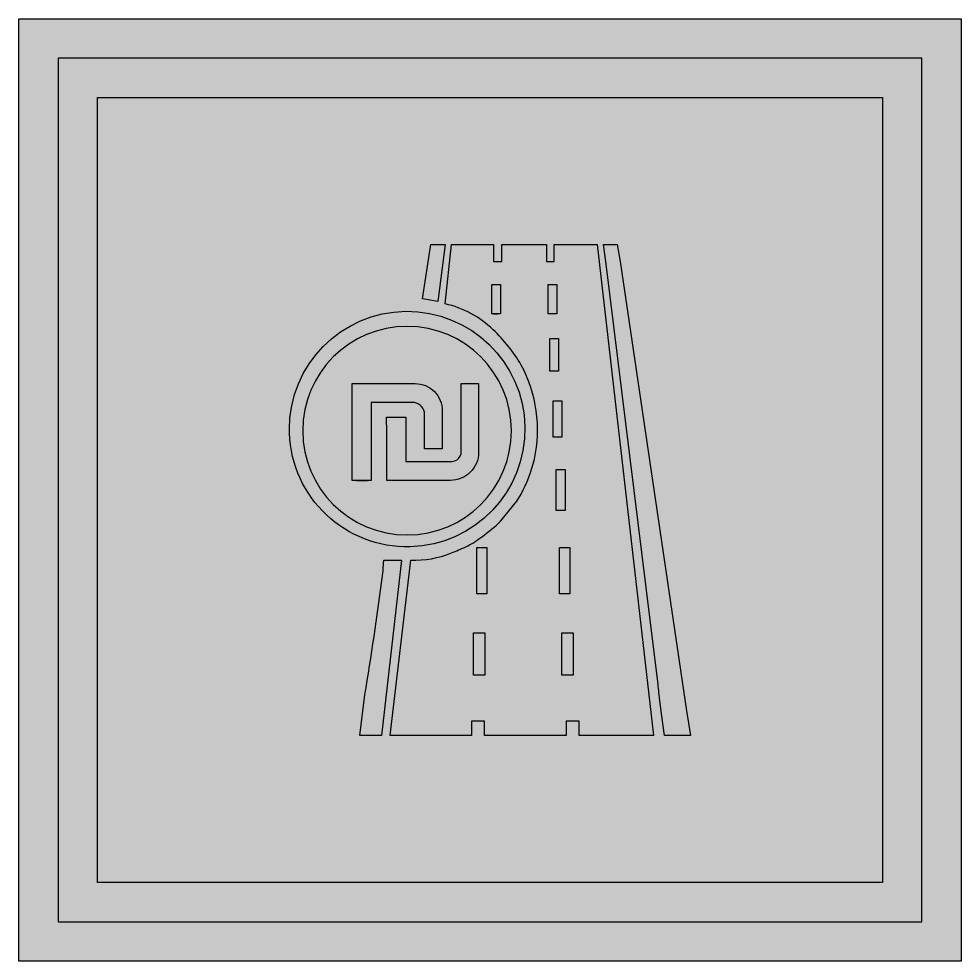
# Model space of a CAD drawing. Extents: x 0 to 14350, y 0 to 5060.
# Drawn here: x 4425 to 6345, y 1570 to 3490 of the extents above; entities that cross this region are included whole.
import ezdxf

# ---------------------------------------------------------------- set-up
doc = ezdxf.new("R2010")
doc.units = 0
doc.header["$MEASUREMENT"] = 0

msp = doc.modelspace()

# ---------------------------------------------------------------- hatches: boundary and pattern name
h = msp.add_hatch(color=5)
h.paths.add_polyline_path([(4425, 1570), (4425, 3490), (6345, 3490), (6345, 1570)])
h.paths.add_polyline_path([(4505, 1650), (6265, 1650), (6265, 3410), (4505, 3410)], flags=16)
h.paths.add_polyline_path([(4585, 1730), (4585, 3330), (6185, 3330), (6185, 1730)], flags=0)
h.paths.add_polyline_path([(5247.59, 2919.43), (5264.4, 3029.99), (5293.82, 3030), (5278.82, 2914)], flags=0)
edge = h.paths.add_edge_path(flags=0)
edge.add_line((5744.86, 2030), (5740.86, 2030))
edge.add_line((5740.86, 2030), (5735.08, 2069.45))
edge.add_line((5735.08, 2069.45), (5730.41, 2106.13))
edge.add_arc((6289.542263368881, 2173.704474112184), 563.2008500451205, 185.825511543816, 186.8911159823319, ccw=False)
edge.add_arc((5169.565988931767, 2064.068921379574), 562.1382448624335, 5.355896340768184, 7.144164458849204)
edge.add_line((5727.34, 2133.98), (5621.07, 2995.32))
edge.add_line((5621.07, 2995.32), (5616.46, 3030))
edge.add_line((5616.46, 3030), (5644.09, 3030))
edge.add_line((5644.09, 3030), (5650.22, 2995.32))
edge.add_line((5650.22, 2995.32), (5785.27, 2079.79))
edge.add_line((5785.27, 2079.79), (5793.71, 2030))
edge.add_line((5793.71, 2030), (5761.48, 2030))
edge.add_line((5761.48, 2030), (5758.79, 2030))
edge.add_line((5758.79, 2030), (5744.86, 2030))
edge = h.paths.add_edge_path(flags=0)
edge.add_line((5204.8, 2386.73), (5163.65, 2030))
edge.add_line((5163.65, 2030), (5119.95, 2030))
edge.add_line((5119.95, 2030), (5130.13, 2112.94))
edge.add_arc((5536.573283276822, 2049.360949148601), 411.385996635772, 169.0847051549172, 171.1093936550067, ccw=False)
edge.add_arc((-1497.763771540447, 3205.366248175633), 6717.47234069763, 350.7644961358771, 352.8177638003751)
edge.add_arc((4904.039883553667, 2392.041077999208), 264.2951398366399, 354.2387004018388, 357.3388317705064)
edge.add_arc((5227.019465741742, 2377.940759566479), 58.99783055698006, 171.4324310743017, 178.2232472755034, ccw=False)
edge.add_line((5168.68, 2386.73), (5204.8, 2386.73))
edge = h.paths.add_edge_path(flags=0)
edge.add_line((5347.52, 2058.67), (5347.52, 2036.37))
edge.add_line((5347.52, 2036.37), (5347.52, 2030.03))
edge.add_line((5347.52, 2030.03), (5295.72, 2030))
edge.add_line((5295.72, 2030), (5181.78, 2030))
edge.add_line((5181.78, 2030), (5223.59, 2386.98))
edge.add_arc((5230.16810347636, 2589.860797285476), 202.9874118080629, 268.1429214623224, 292.0796228508016)
edge.add_arc((5152.210242055088, 2789.412667198915), 417.2177648514689, 291.6992376824809, 293.8695850579968)
edge.add_arc((5489.597667987862, 2032.803270148286), 411.2107011177628, 112.6243490127766, 114.19891997516109, ccw=False)
edge.add_arc((5279.728999957454, 2535.474181436814), 133.5124160991246, 292.773402000395, 308.0940285883171)
edge.add_arc((5162.14484643298, 2724.249014226495), 355.4283424262811, 304.2340743680947, 312.6929782348149)
edge.add_arc((5337.232030115313, 2525.443485999617), 90.7916236653071, 316.5550832157854, 320.1943427284206)
edge.add_line((5406.98, 2467.32), (5439.98, 2506.99))
edge.add_line((5439.98, 2506.99), (5448.42, 2521.49))
edge.add_arc((5145.267088261839, 2678.054787305609), 341.1952820883902, 332.6856892713259, 345.5439983358185)
edge.add_arc((5199.019638262761, 2651.912648906293), 282.8687741321124, 347.9542477313815, 387.990481410371)
edge.add_arc((5162.522785205503, 2614.778035441497), 332.8932611694658, 30.6871236063673, 46.59753335878039)
edge.add_arc((5249.916080405097, 2711.024481118528), 202.9334446205716, 45.85282622995287, 77.6211194398619)
edge.add_line((5293.42, 2909.24), (5306.47, 3030))
edge.add_line((5306.47, 3030), (5374.76, 3030))
edge.add_line((5374.76, 3030), (5392.4, 3030))
edge.add_line((5392.4, 3030), (5392.4, 2995.28))
edge.add_line((5392.4, 2995.28), (5409.28, 2995.28))
edge.add_line((5409.28, 2995.28), (5409.28, 3030))
edge.add_line((5409.28, 3030), (5426.93, 3030))
edge.add_line((5426.93, 3030), (5476.81, 3030))
edge.add_line((5476.81, 3030), (5499.83, 3030))
edge.add_line((5499.83, 3030), (5499.83, 2995.28))
edge.add_line((5499.83, 2995.28), (5515.56, 2995.28))
edge.add_line((5515.56, 2995.28), (5515.56, 3030))
edge.add_line((5515.56, 3030), (5529.37, 3030))
edge.add_line((5529.37, 3030), (5603.03, 3030))
edge.add_line((5603.03, 3030), (5718.13, 2030))
edge.add_line((5718.13, 2030), (5597.28, 2030))
edge.add_line((5597.28, 2030), (5566.97, 2030))
edge.add_line((5566.97, 2030), (5566.97, 2036.99))
edge.add_line((5566.97, 2036.99), (5566.97, 2058.67))
edge.add_line((5566.97, 2058.67), (5540.5, 2058.67))
edge.add_line((5540.5, 2058.67), (5540.5, 2030))
edge.add_line((5540.5, 2030), (5515.17, 2030))
edge.add_line((5515.17, 2030), (5399.69, 2030))
edge.add_line((5399.69, 2030), (5373.61, 2030))
edge.add_line((5373.61, 2030), (5373.61, 2032.5))
edge.add_line((5373.61, 2032.5), (5373.61, 2058.67))
edge.add_line((5373.61, 2058.67), (5347.52, 2058.67))
h.paths.add_polyline_path([(5389.06, 2888.85), (5389.06, 2948.45), (5406.58, 2948.45), (5406.58, 2888.85)], flags=0)
h.paths.add_polyline_path([(5507.14, 2772.19), (5507.14, 2838.81), (5524.5, 2838.81), (5524.5, 2772.19)], flags=0)
h.paths.add_polyline_path([(5503.46, 2888.85), (5503.46, 2948.45), (5520.99, 2948.45), (5520.99, 2888.85)], flags=0)
h.paths.add_polyline_path([(5400.94, 2888.85), (5391.89, 2888.79)], flags=0)
h.paths.add_polyline_path([(5351.42, 2152.63), (5351.42, 2239.01), (5374.18, 2239.01), (5374.18, 2152.63)], flags=0)
h.paths.add_polyline_path([(5357.92, 2318.59), (5357.92, 2412.64), (5378.77, 2412.64), (5378.77, 2318.59)], flags=0)
h.paths.add_polyline_path([(5531.48, 2152.63), (5531.48, 2239.01), (5554.24, 2239.01), (5554.24, 2152.63)], flags=0)
h.paths.add_polyline_path([(5526.83, 2318.59), (5526.83, 2412.64), (5547.68, 2412.64), (5547.68, 2318.59)], flags=0)
h.paths.add_polyline_path([(5519.67, 2488.41), (5519.67, 2571.61), (5538.46, 2571.61), (5538.46, 2488.41)], flags=0)
h.paths.add_polyline_path([(5513.76, 2637.96), (5513.76, 2711.65), (5531.57, 2711.65), (5531.57, 2637.96)], flags=0)
h.paths.add_polyline_path([(5135.18, 2549.45), (5113.49, 2549.45)], flags=0)
edge = h.paths.add_edge_path(flags=0)
edge.add_line((5251.22, 2624.3), (5251.22, 2688.31))
edge.add_arc((5226.964934880335, 2683.641645065452), 24.70023728133233, 10.8944549315022, 90.70735860972448)
edge.add_arc((5222.465802051732, 2621.256894379578), 87.18405003741742, 87.24258474077969, 90.26668672568583)
edge.add_line((5222.06, 2708.44), (5142.64, 2708.44))
edge.add_line((5142.64, 2708.44), (5142.64, 2579.47))
edge.add_line((5142.64, 2579.47), (5142.64, 2555.63))
edge.add_line((5142.64, 2555.63), (5142.64, 2549.45))
edge.add_line((5142.64, 2549.45), (5103.9, 2549.45))
edge.add_line((5103.9, 2549.45), (5103.9, 2559.26))
edge.add_line((5103.9, 2559.26), (5103.9, 2659.34))
edge.add_line((5103.9, 2659.34), (5103.9, 2746.9))
edge.add_line((5103.9, 2746.9), (5216.98, 2746.9))
edge.add_line((5216.98, 2746.9), (5232.42, 2746.84))
edge.add_arc((5232.451198748004, 2691.618862925305), 55.22114588800363, -0.5279881492791105, 90.03237087266211, ccw=False)
edge.add_line((5287.67, 2691.11), (5287.67, 2621.87))
edge.add_line((5287.67, 2621.87), (5287.67, 2614.05))
edge.add_line((5287.67, 2614.05), (5251.22, 2614.05))
edge.add_line((5251.22, 2614.05), (5251.22, 2624.3))
edge = h.paths.add_edge_path(flags=0)
edge.add_line((5174.49, 2549.45), (5174.49, 2650.17))
edge.add_line((5174.49, 2650.17), (5174.44, 2676))
edge.add_line((5174.44, 2676), (5174.44, 2678.49))
edge.add_line((5174.44, 2678.49), (5213.32, 2678.49))
edge.add_line((5213.32, 2678.49), (5213.32, 2640.03))
edge.add_line((5213.32, 2640.03), (5213.32, 2588.3))
edge.add_line((5213.32, 2588.3), (5307.08, 2588.3))
edge.add_arc((5307.079948497406, 2607.610051502595), 19.31005150266357, 270.0001528158157, 359.9998471841816)
edge.add_line((5326.39, 2607.61), (5326.39, 2720.81))
edge.add_line((5326.39, 2720.81), (5326.39, 2733.11))
edge.add_line((5326.39, 2733.11), (5326.39, 2746.9))
edge.add_line((5326.39, 2746.9), (5361.72, 2746.9))
edge.add_line((5361.72, 2746.9), (5361.72, 2730.21))
edge.add_line((5361.72, 2730.21), (5361.71, 2618.34))
edge.add_line((5361.71, 2618.34), (5361.71, 2606.97))
edge.add_arc((5304.165056512829, 2606.994931248717), 57.54494888788097, 269.9551385770886, 359.97517670270366, ccw=False)
edge.add_line((5304.12, 2549.45), (5297.26, 2549.45))
edge.add_line((5297.26, 2549.45), (5174.49, 2549.45))
edge = h.paths.add_edge_path(flags=0)
edge.add_arc((5216.233673742203, 2654.114264656417), 239.9448909007436, -178.10505336104893, 180.1824969605393, ccw=False)
edge.add_line((4976.42, 2646.18), (4976.29, 2653.35))
edge = h.paths.add_edge_path(flags=0)
edge.add_arc((5216.05, 2650.87), 212.5500000000002, 180, 360)
edge.add_arc((5216.05, 2650.87), 212.5500000000002, 0, 180)
h = msp.add_hatch(color=7)
h.paths.add_polyline_path([(4505, 1650), (6265, 1650), (6265, 3410), (4505, 3410)])
h.paths.add_polyline_path([(4585, 1730), (4585, 3330), (6185, 3330), (6185, 1730)], flags=16)
h.paths.add_polyline_path([(5247.59, 2919.43), (5264.4, 3029.99), (5293.82, 3030), (5278.82, 2914)], flags=0)
edge = h.paths.add_edge_path(flags=0)
edge.add_line((5744.86, 2030), (5740.86, 2030))
edge.add_line((5740.86, 2030), (5735.08, 2069.45))
edge.add_line((5735.08, 2069.45), (5730.41, 2106.13))
edge.add_arc((6289.542263368881, 2173.704474112184), 563.2008500451205, 185.825511543816, 186.8911159823319, ccw=False)
edge.add_arc((5169.565988931767, 2064.068921379574), 562.1382448624335, 5.355896340768184, 7.144164458849204)
edge.add_line((5727.34, 2133.98), (5621.07, 2995.32))
edge.add_line((5621.07, 2995.32), (5616.46, 3030))
edge.add_line((5616.46, 3030), (5644.09, 3030))
edge.add_line((5644.09, 3030), (5650.22, 2995.32))
edge.add_line((5650.22, 2995.32), (5785.27, 2079.79))
edge.add_line((5785.27, 2079.79), (5793.71, 2030))
edge.add_line((5793.71, 2030), (5761.48, 2030))
edge.add_line((5761.48, 2030), (5758.79, 2030))
edge.add_line((5758.79, 2030), (5744.86, 2030))
edge = h.paths.add_edge_path(flags=0)
edge.add_line((5204.8, 2386.73), (5163.65, 2030))
edge.add_line((5163.65, 2030), (5119.95, 2030))
edge.add_line((5119.95, 2030), (5130.13, 2112.94))
edge.add_arc((5536.573283276822, 2049.360949148601), 411.385996635772, 169.0847051549172, 171.1093936550067, ccw=False)
edge.add_arc((-1497.763771540447, 3205.366248175633), 6717.47234069763, 350.7644961358771, 352.8177638003751)
edge.add_arc((4904.039883553667, 2392.041077999208), 264.2951398366399, 354.2387004018388, 357.3388317705064)
edge.add_arc((5227.019465741742, 2377.940759566479), 58.99783055698006, 171.4324310743017, 178.2232472755034, ccw=False)
edge.add_line((5168.68, 2386.73), (5204.8, 2386.73))
edge = h.paths.add_edge_path(flags=0)
edge.add_line((5347.52, 2058.67), (5347.52, 2036.37))
edge.add_line((5347.52, 2036.37), (5347.52, 2030.03))
edge.add_line((5347.52, 2030.03), (5295.72, 2030))
edge.add_line((5295.72, 2030), (5181.78, 2030))
edge.add_line((5181.78, 2030), (5223.59, 2386.98))
edge.add_arc((5230.16810347636, 2589.860797285476), 202.9874118080629, 268.1429214623224, 292.0796228508016)
edge.add_arc((5152.210242055088, 2789.412667198915), 417.2177648514689, 291.6992376824809, 293.8695850579968)
edge.add_arc((5489.597667987862, 2032.803270148286), 411.2107011177628, 112.6243490127766, 114.19891997516109, ccw=False)
edge.add_arc((5279.728999957454, 2535.474181436814), 133.5124160991246, 292.773402000395, 308.0940285883171)
edge.add_arc((5162.14484643298, 2724.249014226495), 355.4283424262811, 304.2340743680947, 312.6929782348149)
edge.add_arc((5337.232030115313, 2525.443485999617), 90.7916236653071, 316.5550832157854, 320.1943427284206)
edge.add_line((5406.98, 2467.32), (5439.98, 2506.99))
edge.add_line((5439.98, 2506.99), (5448.42, 2521.49))
edge.add_arc((5145.267088261839, 2678.054787305609), 341.1952820883902, 332.6856892713259, 345.5439983358185)
edge.add_arc((5199.019638262761, 2651.912648906293), 282.8687741321124, 347.9542477313815, 387.990481410371)
edge.add_arc((5162.522785205503, 2614.778035441497), 332.8932611694658, 30.6871236063673, 46.59753335878039)
edge.add_arc((5249.916080405097, 2711.024481118528), 202.9334446205716, 45.85282622995287, 77.6211194398619)
edge.add_line((5293.42, 2909.24), (5306.47, 3030))
edge.add_line((5306.47, 3030), (5374.76, 3030))
edge.add_line((5374.76, 3030), (5392.4, 3030))
edge.add_line((5392.4, 3030), (5392.4, 2995.28))
edge.add_line((5392.4, 2995.28), (5409.28, 2995.28))
edge.add_line((5409.28, 2995.28), (5409.28, 3030))
edge.add_line((5409.28, 3030), (5426.93, 3030))
edge.add_line((5426.93, 3030), (5476.81, 3030))
edge.add_line((5476.81, 3030), (5499.83, 3030))
edge.add_line((5499.83, 3030), (5499.83, 2995.28))
edge.add_line((5499.83, 2995.28), (5515.56, 2995.28))
edge.add_line((5515.56, 2995.28), (5515.56, 3030))
edge.add_line((5515.56, 3030), (5529.37, 3030))
edge.add_line((5529.37, 3030), (5603.03, 3030))
edge.add_line((5603.03, 3030), (5718.13, 2030))
edge.add_line((5718.13, 2030), (5597.28, 2030))
edge.add_line((5597.28, 2030), (5566.97, 2030))
edge.add_line((5566.97, 2030), (5566.97, 2036.99))
edge.add_line((5566.97, 2036.99), (5566.97, 2058.67))
edge.add_line((5566.97, 2058.67), (5540.5, 2058.67))
edge.add_line((5540.5, 2058.67), (5540.5, 2030))
edge.add_line((5540.5, 2030), (5515.17, 2030))
edge.add_line((5515.17, 2030), (5399.69, 2030))
edge.add_line((5399.69, 2030), (5373.61, 2030))
edge.add_line((5373.61, 2030), (5373.61, 2032.5))
edge.add_line((5373.61, 2032.5), (5373.61, 2058.67))
edge.add_line((5373.61, 2058.67), (5347.52, 2058.67))
h.paths.add_polyline_path([(5389.06, 2888.85), (5389.06, 2948.45), (5406.58, 2948.45), (5406.58, 2888.85)], flags=0)
h.paths.add_polyline_path([(5507.14, 2772.19), (5507.14, 2838.81), (5524.5, 2838.81), (5524.5, 2772.19)], flags=0)
h.paths.add_polyline_path([(5503.46, 2888.85), (5503.46, 2948.45), (5520.99, 2948.45), (5520.99, 2888.85)], flags=0)
h.paths.add_polyline_path([(5400.94, 2888.85), (5391.89, 2888.79)], flags=0)
h.paths.add_polyline_path([(5351.42, 2152.63), (5351.42, 2239.01), (5374.18, 2239.01), (5374.18, 2152.63)], flags=0)
h.paths.add_polyline_path([(5357.92, 2318.59), (5357.92, 2412.64), (5378.77, 2412.64), (5378.77, 2318.59)], flags=0)
h.paths.add_polyline_path([(5531.48, 2152.63), (5531.48, 2239.01), (5554.24, 2239.01), (5554.24, 2152.63)], flags=0)
h.paths.add_polyline_path([(5526.83, 2318.59), (5526.83, 2412.64), (5547.68, 2412.64), (5547.68, 2318.59)], flags=0)
h.paths.add_polyline_path([(5519.67, 2488.41), (5519.67, 2571.61), (5538.46, 2571.61), (5538.46, 2488.41)], flags=0)
h.paths.add_polyline_path([(5513.76, 2637.96), (5513.76, 2711.65), (5531.57, 2711.65), (5531.57, 2637.96)], flags=0)
h.paths.add_polyline_path([(5135.18, 2549.45), (5113.49, 2549.45)], flags=0)
edge = h.paths.add_edge_path(flags=0)
edge.add_line((5251.22, 2624.3), (5251.22, 2688.31))
edge.add_arc((5226.964934880335, 2683.641645065452), 24.70023728133233, 10.8944549315022, 90.70735860972448)
edge.add_arc((5222.465802051732, 2621.256894379578), 87.18405003741742, 87.24258474077969, 90.26668672568583)
edge.add_line((5222.06, 2708.44), (5142.64, 2708.44))
edge.add_line((5142.64, 2708.44), (5142.64, 2579.47))
edge.add_line((5142.64, 2579.47), (5142.64, 2555.63))
edge.add_line((5142.64, 2555.63), (5142.64, 2549.45))
edge.add_line((5142.64, 2549.45), (5103.9, 2549.45))
edge.add_line((5103.9, 2549.45), (5103.9, 2559.26))
edge.add_line((5103.9, 2559.26), (5103.9, 2659.34))
edge.add_line((5103.9, 2659.34), (5103.9, 2746.9))
edge.add_line((5103.9, 2746.9), (5216.98, 2746.9))
edge.add_line((5216.98, 2746.9), (5232.42, 2746.84))
edge.add_arc((5232.451198748004, 2691.618862925305), 55.22114588800363, -0.5279881492791105, 90.03237087266211, ccw=False)
edge.add_line((5287.67, 2691.11), (5287.67, 2621.87))
edge.add_line((5287.67, 2621.87), (5287.67, 2614.05))
edge.add_line((5287.67, 2614.05), (5251.22, 2614.05))
edge.add_line((5251.22, 2614.05), (5251.22, 2624.3))
edge = h.paths.add_edge_path(flags=0)
edge.add_line((5174.49, 2549.45), (5174.49, 2650.17))
edge.add_line((5174.49, 2650.17), (5174.44, 2676))
edge.add_line((5174.44, 2676), (5174.44, 2678.49))
edge.add_line((5174.44, 2678.49), (5213.32, 2678.49))
edge.add_line((5213.32, 2678.49), (5213.32, 2640.03))
edge.add_line((5213.32, 2640.03), (5213.32, 2588.3))
edge.add_line((5213.32, 2588.3), (5307.08, 2588.3))
edge.add_arc((5307.079948497406, 2607.610051502595), 19.31005150266357, 270.0001528158157, 359.9998471841816)
edge.add_line((5326.39, 2607.61), (5326.39, 2720.81))
edge.add_line((5326.39, 2720.81), (5326.39, 2733.11))
edge.add_line((5326.39, 2733.11), (5326.39, 2746.9))
edge.add_line((5326.39, 2746.9), (5361.72, 2746.9))
edge.add_line((5361.72, 2746.9), (5361.72, 2730.21))
edge.add_line((5361.72, 2730.21), (5361.71, 2618.34))
edge.add_line((5361.71, 2618.34), (5361.71, 2606.97))
edge.add_arc((5304.165056512829, 2606.994931248717), 57.54494888788097, 269.9551385770886, 359.97517670270366, ccw=False)
edge.add_line((5304.12, 2549.45), (5297.26, 2549.45))
edge.add_line((5297.26, 2549.45), (5174.49, 2549.45))
edge = h.paths.add_edge_path(flags=0)
edge.add_arc((5216.233673742203, 2654.114264656417), 239.9448909007436, -178.10505336104893, 180.1824969605393, ccw=False)
edge.add_line((4976.42, 2646.18), (4976.29, 2653.35))
edge = h.paths.add_edge_path(flags=0)
edge.add_arc((5216.05, 2650.87), 212.5500000000002, 180, 360)
edge.add_arc((5216.05, 2650.87), 212.5500000000002, 0, 180)

# ---------------------------------------------------------------- linework, layer by layer
at = {"color": 5}
for points in [[(4425, 1570), (4425, 3490), (6345, 3490), (6345, 1570)], [(4505, 1650), (6265, 1650), (6265, 3410), (4505, 3410)], [(4585, 1730), (4585, 3330), (6185, 3330), (6185, 1730)], [(5247.59, 2919.43), (5264.4, 3029.99), (5293.82, 3030), (5278.82, 2914)], [(5389.06, 2888.85), (5389.06, 2948.45), (5406.58, 2948.45), (5406.58, 2888.85)], [(5503.46, 2888.85), (5503.46, 2948.45), (5520.99, 2948.45), (5520.99, 2888.85)], [(5400.94, 2888.85), (5391.89, 2888.79)], [(5507.14, 2772.19), (5507.14, 2838.81), (5524.5, 2838.81), (5524.5, 2772.19)], [(5513.76, 2637.96), (5513.76, 2711.65), (5531.57, 2711.65), (5531.57, 2637.96)], [(5519.67, 2488.41), (5519.67, 2571.61), (5538.46, 2571.61), (5538.46, 2488.41)], [(5135.18, 2549.45), (5113.49, 2549.45)], [(5357.92, 2318.59), (5357.92, 2412.64), (5378.77, 2412.64), (5378.77, 2318.59)], [(5526.83, 2318.59), (5526.83, 2412.64), (5547.68, 2412.64), (5547.68, 2318.59)], [(5351.42, 2152.63), (5351.42, 2239.01), (5374.18, 2239.01), (5374.18, 2152.63)], [(5531.48, 2152.63), (5531.48, 2239.01), (5554.24, 2239.01), (5554.24, 2152.63)]]:
    msp.add_lwpolyline(points, close=True, dxfattribs=at)
for points in [[(5347.52, 2058.67), (5347.52, 2036.37), (5347.52, 2030.03), (5295.72, 2030), (5181.78, 2030), (5223.59, 2386.98, 0.104825), (5306.47, 2401.76, 0.00947021), (5321.04, 2407.88, -0.00687047), (5331.41, 2412.37, 0.06694860000000001), (5362.1, 2430.4, 0.03692569999999999), (5403.15, 2463.01, 0.0158806), (5406.98, 2467.32), (5439.98, 2506.99), (5448.42, 2521.49, 0.0561639), (5475.66, 2592.88, 0.17649), (5448.8, 2784.67, 0.069534), (5391.26, 2856.64, 0.13951), (5293.42, 2909.24), (5306.47, 3030), (5374.76, 3030), (5392.4, 3030), (5392.4, 2995.28), (5409.28, 2995.28), (5409.28, 3030), (5426.93, 3030), (5476.81, 3030), (5499.83, 3030), (5499.83, 2995.28), (5515.56, 2995.28), (5515.56, 3030), (5529.37, 3030), (5603.03, 3030), (5718.13, 2030), (5597.28, 2030), (5566.97, 2030), (5566.97, 2036.99), (5566.97, 2058.67), (5540.5, 2058.67), (5540.5, 2030), (5515.17, 2030), (5399.69, 2030), (5373.61, 2030), (5373.61, 2032.5), (5373.61, 2058.67)], [(5744.86, 2030), (5740.86, 2030), (5735.08, 2069.45), (5730.41, 2106.13, -0.00464961), (5729.25, 2116.54, 0.00780295), (5727.34, 2133.98), (5621.07, 2995.32), (5616.46, 3030), (5644.09, 3030), (5650.22, 2995.32), (5785.27, 2079.79), (5793.71, 2030), (5761.48, 2030), (5758.79, 2030)], [(4976.29, 2653.35, -133.831), (4976.42, 2646.18)], [(5003.5, 2650.87, 1), (5428.6, 2650.87, 1)], [(5251.22, 2624.3), (5251.22, 2688.31, 0.363046), (5226.66, 2708.34, 0.0131959), (5222.06, 2708.44), (5142.64, 2708.44), (5142.64, 2579.47), (5142.64, 2555.63), (5142.64, 2549.45), (5103.9, 2549.45), (5103.9, 2559.26), (5103.9, 2659.34), (5103.9, 2746.9), (5216.98, 2746.9), (5232.42, 2746.84, -0.417081), (5287.67, 2691.11), (5287.67, 2621.87), (5287.67, 2614.05), (5251.22, 2614.05)], [(5174.49, 2549.45), (5174.49, 2650.17), (5174.44, 2676), (5174.44, 2678.49), (5213.32, 2678.49), (5213.32, 2640.03), (5213.32, 2588.3), (5307.08, 2588.3, 0.414212), (5326.39, 2607.61), (5326.39, 2720.81), (5326.39, 2733.11), (5326.39, 2746.9), (5361.72, 2746.9), (5361.72, 2730.21), (5361.71, 2618.34), (5361.71, 2606.97, -0.414316), (5304.12, 2549.45), (5297.26, 2549.45)], [(5204.8, 2386.73), (5163.65, 2030), (5119.95, 2030), (5130.13, 2112.94, -0.0088346), (5132.63, 2127.26, 0.00895931), (5167, 2365.51, 0.0135277), (5168.05, 2379.77, -0.0296392), (5168.68, 2386.73)]]:
    msp.add_lwpolyline(points, format="xyb", close=True, dxfattribs=at)

doc.saveas('drawing.dxf')
